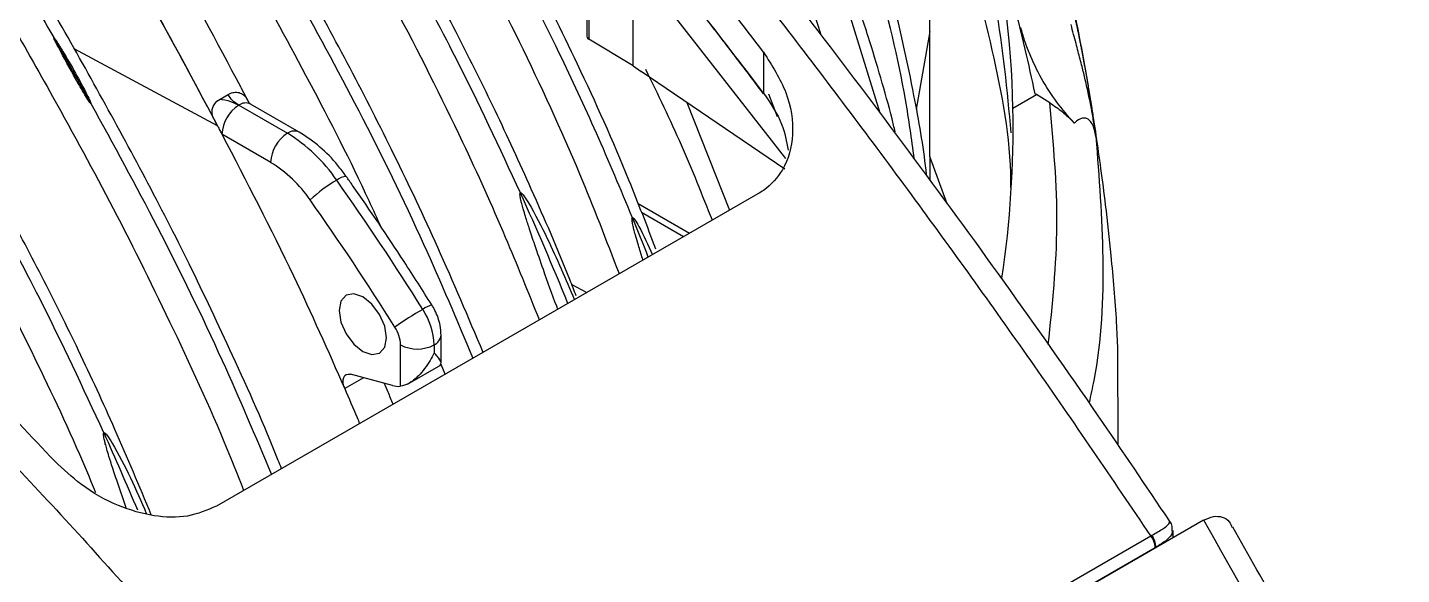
# Model space of a CAD drawing. Extents: x 9.3 to 87.2, y 1.1 to 68.8.
# Drawn here: x 62.922 to 65.815, y 4.759 to 5.912 of the extents above; entities that cross this region are included whole.
import ezdxf

# ---------------------------------------------------------------- set-up
doc = ezdxf.new("R2010")
doc.units = 0
doc.header["$MEASUREMENT"] = 0
doc.layers.add('OBJECT', color=7, linetype='CONTINUOUS')

msp = doc.modelspace()

# ---------------------------------------------------------------- linework, layer by layer
at = {"layer": 'OBJECT'}
for p, q in [((64.8222, 5.6398), (64.8222, 6.2732)), ((64.0996, 6.1668), (64.0996, 5.8968)), ((64.1038, 6.1608), (64.1038, 5.8872)), ((64.1975, 5.8309), (64.1975, 6.0473)), ((64.1975, 6.0473), (64.5183, 5.6355)), ((64.7178, 5.731), (64.6524, 5.9429)), ((64.8222, 5.9031), (64.7933, 5.7396)), ((64.1975, 5.8309), (64.104, 5.8871)), ((63.322, 5.7047), (63.0203, 5.867)), ((64.4719, 5.8597), (64.4719, 5.7735)), ((64.1975, 5.8309), (64.214, 5.8194)), ((64.5167, 5.6131), (64.214, 5.8194)), ((63.3208, 5.7563), (63.328, 5.761)), ((63.328, 5.761), (63.3445, 5.7706)), ((63.3445, 5.7706), (63.3517, 5.7741)), ((63.3716, 5.7856), (63.3889, 5.7526)), ((64.501, 5.7233), (64.4828, 5.7715)), ((64.997, 5.7419), (65.0463, 5.7704)), ((65.0463, 5.7704), (65.043, 5.7723)), ((65.0746, 5.7529), (65.0463, 5.7704)), ((63.3009, 5.7448), (63.322, 5.7047)), ((63.3668, 5.7482), (63.4694, 5.6889)), ((63.4944, 5.6914), (63.3918, 5.7506)), ((64.3103, 5.7538), (64.4002, 5.5266)), ((63.4341, 5.6277), (63.3315, 5.6869)), ((64.8588, 5.5403), (64.8222, 5.6398)), ((64.8222, 5.6398), (64.8222, 5.5905)), ((64.4598, 5.5611), (63.32, 4.9031)), ((64.2077, 5.541), (64.3163, 5.4782)), ((64.3037, 5.4709), (64.2151, 5.5221)), ((64.0681, 5.3701), (64.1001, 5.3534)), ((63.7075, 5.1557), (63.7075, 5.2429)), ((63.7782, 5.2429), (63.7782, 5.2264)), ((63.7929, 5.2046), (63.7929, 5.2634)), ((65.2175, 5.2335), (65.2178, 5.0329)), ((63.6904, 5.1574), (63.6022, 5.1811)), ((63.7221, 5.1602), (63.7928, 5.2011)), ((63.792, 5.2038), (63.8013, 5.1809)), ((63.6296, 5.1737), (63.59, 5.1509)), ((65.3986, 4.8735), (63.6894, 3.8868)), ((63.7683, 3.9636), (65.2875, 4.8406)), ((65.2875, 4.8406), (65.2897, 4.8418)), ((65.3341, 4.8363), (65.3342, 4.8521)), ((65.2965, 4.8154), (63.7773, 3.9383)), ((65.2982, 4.8163), (65.2965, 4.8154)), ((65.2982, 4.8155), (65.2982, 4.8163))]:
    msp.add_line(p, q, dxfattribs=at)
at = {"layer": 'OBJECT', "flags": 128}
for points in [[(63.6282, 5.2291), (63.6473, 5.2225), (63.6635, 5.2256), (63.6743, 5.238), (63.6781, 5.2579), (63.6743, 5.2821), (63.6635, 5.307), (63.6473, 5.3288), (63.6282, 5.3442), (63.6091, 5.3508), (63.593, 5.3477), (63.5821, 5.3353), (63.5783, 5.3154), (63.5821, 5.2912), (63.593, 5.2663), (63.6091, 5.2445), (63.6282, 5.2291)], [(63.59, 5.1509), (63.5877, 5.1573), (63.5866, 5.1636), (63.5866, 5.1694), (63.5878, 5.1743), (63.5901, 5.1781), (63.5934, 5.1806), (63.5975, 5.1816), (63.6022, 5.1811)]]:
    msp.add_lwpolyline(points, dxfattribs=at)
at = {"layer": 'OBJECT'}
for centre, radius, start, end in [((53.6937, 0.6875), 10.9386, 27.77915, 31.19125), ((53.623, 0.6467), 10.9386, 27.77915, 31.19125), ((62.9556, 5.6981), 2.0419, 1.2303, 13.3817), ((53.4325, 0.4375), 10.9929, 28.90903, 29.74205), ((64.4796, 5.7689), 0.00892, 149.2319, 157.1821), ((63.4082, 5.6834), 0.0768, 122.6053, 177.3948), ((63.3815, 5.7277), 0.0251, 65.6923, 125.6184), ((63.5108, 5.6242), 0.0768, 122.6053, 177.3948), ((63.4841, 5.6685), 0.0252, 65.7058, 125.6169), ((63.2917, 5.3983), 0.3406, 34.2682, 58.5525), ((63.2919, 5.3952), 0.2725, 34.2683, 58.5524), ((63.7281, 5.3219), 0.3097, 120.0028, 132.9408), ((63.5953, 5.5631), 0.0349, 93.2589, 129.1776), ((58.8238, 2.2338), 5.8156, 32.02606, 35.24788), ((57.9339, 2.8398), 6.613, 22.12313, 24.32227), ((58.8375, 2.2417), 5.7301, 32.02606, 35.24788), ((58.4803, 3.1673), 6.1774, 21.46587, 22.29679), ((63.7994, 5.2511), 0.0806, 108.9363, 124.054), ((64.1484, 4.6349), 0.7885, 119.9877, 125.0544), ((63.6314, 5.2375), 0.1469, 2.1398, 33.192), ((63.6341, 5.2402), 0.0735, 2.1399, 33.1918), ((63.7429, 5.3112), 0.0769, 242.6097, 297.3901), ((63.7678, 5.2658), 0.0251, 294.377, 354.2919), ((63.7037, 5.2047), 0.0491, 254.3053, 274.3897), ((57.0299, 2.3217), 6.6427, 22.78595, 24.31919), ((65.2513, 4.8134), 0.0453, 2.4374, 36.8508), ((65.2536, 4.8157), 0.0445, 0.7614, 35.8861)]:
    msp.add_arc(centre, radius, start, end, dxfattribs=at)
for centre, major_axis, ratio, start_param, end_param in [((61.4379, 0.6373), (-4.4993, 8.9431), 0.535125, 5.048483, 5.092683), ((61.4372, 0.6377), (-4.4574, 8.8599), 0.535125, 5.043467, 5.090566), ((64.1146, 5.9055), (0.0106, 0.0184), 0.577335, 2.356235, 3.121636), ((64.104, 5.8994), (-0.0073, 0.0131), 0.565723, 2.345885, 2.365882), ((58.9974, 5.8207), (5.9989, -0.188), 0.597073, 6.213466, 6.313678), ((59.4816, -0.4921), (-5.5684, 8.3217), 0.616702, 4.976892, 5.021091), ((61.3608, 1.3266), (-4.3386, 9.17), 0.514822, 4.781376, 4.858724)]:
    msp.add_ellipse(centre, major_axis=major_axis, ratio=ratio, start_param=start_param, end_param=end_param, dxfattribs=at)
for points, knots in [([(64.1683, 5.3927), (64.1413, 5.4628), (64.0781, 5.627), (63.9633, 5.8755), (63.8321, 6.1303), (63.705, 6.3657), (63.5785, 6.5849), (63.3959, 6.8855), (63.1538, 7.2617), (62.9435, 7.5591), (62.8405, 7.7047)], [0, 0, 0, 0, 0.0857564, 0.2010419, 0.3074794, 0.406374, 0.4998765, 0.5899623, 0.7992793, 1, 1, 1, 1]), ([(64.0001, 5.2957), (63.9767, 5.3537), (63.9262, 5.4789), (63.8268, 5.6998), (63.7006, 5.9487), (63.558, 6.2112), (63.3827, 6.5147), (63.1641, 6.8643), (62.9027, 7.2573), (62.7206, 7.5108), (62.6317, 7.6346)], [0, 0, 0, 0, 0.070053, 0.15123, 0.268681, 0.377343, 0.479616, 0.653665, 0.830795, 1, 1, 1, 1]), ([(64.8153, 5.6), (64.8149, 5.6037), (64.8092, 5.6588), (64.7869, 5.7832), (64.7489, 5.9589), (64.702, 6.1246), (64.66, 6.25), (64.6268, 6.3442), (64.5971, 6.4254), (64.5566, 6.5327), (64.4976, 6.6805), (64.4129, 6.8769), (64.3028, 7.1017), (64.1772, 7.3443), (64.0848, 7.5079), (64.0389, 7.589)], [0, 0, 0, 0, 0.00588, 0.086129, 0.188612, 0.270226, 0.331847, 0.374292, 0.409733, 0.452236, 0.533471, 0.62938, 0.745497, 0.873797, 1, 1, 1, 1]), ([(64.7892, 5.6358), (64.7836, 5.677), (64.7663, 5.8046), (64.7118, 6.0239), (64.6263, 6.2836), (64.5342, 6.5296), (64.435, 6.7693), (64.3286, 6.9961), (64.2195, 7.2075), (64.1187, 7.3971), (64.0512, 7.5156), (64.0185, 7.573)], [0, 0, 0, 0, 0.065433, 0.202757, 0.335144, 0.460474, 0.577098, 0.701451, 0.81053, 0.908195, 1, 1, 1, 1]), ([(65.218, 5.2335), (65.2172, 5.2524), (65.2144, 5.3189), (65.2052, 5.4202), (65.1936, 5.5279), (65.1829, 5.612), (65.1697, 5.7045), (65.152, 5.815), (65.1212, 5.9783), (65.0779, 6.1702), (65.027, 6.3576), (64.9811, 6.5036), (64.946, 6.6051), (64.9073, 6.7062), (64.8619, 6.8135), (64.8088, 6.9267), (64.7479, 7.0417), (64.6887, 7.1407), (64.6353, 7.2187), (64.5965, 7.2717), (64.5637, 7.315), (64.5152, 7.3762), (64.4455, 7.4597), (64.3869, 7.5236), (64.3541, 7.5595)], [0, 0, 0, 0, 0.022262, 0.078346, 0.120972, 0.151628, 0.17932, 0.231367, 0.282185, 0.373295, 0.468398, 0.510657, 0.551554, 0.592631, 0.636743, 0.688504, 0.737018, 0.787833, 0.826993, 0.844742, 0.866406, 0.895944, 0.941564, 1, 1, 1, 1]), ([(62.4101, 7.5335), (62.4748, 7.4445), (62.6123, 7.2554), (62.8125, 6.9643), (63.0116, 6.6613), (63.2047, 6.3523), (63.3719, 6.0632), (63.5186, 5.7929), (63.6115, 5.613), (63.6577, 5.5098), (63.6661, 5.491)], [0, 0, 0, 0, 0.138475, 0.294052, 0.442324, 0.591091, 0.747976, 0.857736, 0.974144, 1, 1, 1, 1]), ([(61.9882, 7.2852), (62.0529, 7.1962), (62.191, 7.0062), (62.3925, 6.7131), (62.5935, 6.4068), (62.7887, 6.0939), (62.9573, 5.8003), (63.1069, 5.5261), (63.2323, 5.2722), (63.3233, 5.0733), (63.368, 4.9593), (63.3772, 4.936)], [0, 0, 0, 0, 0.121384, 0.259134, 0.390431, 0.522435, 0.661924, 0.759692, 0.863384, 0.972167, 1, 1, 1, 1]), ([(61.7648, 7.1148), (61.8278, 7.0274), (61.9635, 6.839), (62.1624, 6.547), (62.3622, 6.2392), (62.5568, 5.9233), (62.7177, 5.639), (62.8523, 5.3874), (62.9604, 5.1697), (63.0314, 5.0158), (63.0643, 4.9342), (63.0652, 4.9319)], [0, 0, 0, 0, 0.127663, 0.27522, 0.416746, 0.559471, 0.710776, 0.79992, 0.89466, 0.99707, 1, 1, 1, 1]), ([(62.6252, 6.8607), (62.6918, 6.761), (62.8249, 6.5618), (63.0032, 6.2755), (63.1623, 6.0031), (63.2545, 5.8313), (63.3009, 5.7448)], [0, 0, 0, 0, 0.276277, 0.552211, 0.774542, 1, 1, 1, 1]), ([(64.2453, 5.4447), (64.2268, 5.4932), (64.1768, 5.624), (64.087, 5.8242), (63.9827, 6.034), (63.8887, 6.2137), (63.805, 6.3678), (63.7303, 6.5), (63.6574, 6.6246), (63.5842, 6.7462), (63.5323, 6.8299), (63.507, 6.8706)], [0, 0, 0, 0, 0.098687, 0.265981, 0.410554, 0.535192, 0.642971, 0.736309, 0.816935, 0.910966, 1, 1, 1, 1]), ([(64.7489, 5.6923), (64.7468, 5.7013), (64.7379, 5.7389), (64.719, 5.8058), (64.6919, 5.8958), (64.6593, 5.992), (64.6198, 6.1031), (64.5689, 6.2386), (64.5005, 6.4074), (64.4106, 6.6122), (64.3376, 6.7585), (64.2981, 6.8377)], [0, 0, 0, 0, 0.023692, 0.098743, 0.17431, 0.257742, 0.348627, 0.463053, 0.610249, 0.789109, 1, 1, 1, 1]), ([(64.5932, 5.896), (64.578, 5.9435), (64.5344, 6.0794), (64.4471, 6.301), (64.3371, 6.558), (64.2542, 6.7242), (64.2131, 6.8067)], [0, 0, 0, 0, 0.155294, 0.444294, 0.724241, 1, 1, 1, 1]), ([(64.0774, 5.3464), (64.073, 5.3578), (64.0437, 5.433), (63.987, 5.5635), (63.9087, 5.7347), (63.8296, 5.8935), (63.748, 6.0478), (63.6442, 6.239), (63.5151, 6.4638), (63.4038, 6.6477), (63.3428, 6.7431), (63.3353, 6.7548)], [0, 0, 0, 0, 0.023516, 0.154553, 0.269592, 0.379101, 0.488212, 0.59709, 0.787145, 0.973973, 1, 1, 1, 1]), ([(64.9935, 5.6902), (64.9851, 5.7793), (64.9695, 5.9442), (64.9094, 6.1833), (64.8513, 6.3317), (64.8222, 6.406)], [0, 0, 0, 0, 0.369798, 0.684215, 1, 1, 1, 1]), ([(63.8815, 5.2272), (63.8502, 5.3011), (63.791, 5.4405), (63.6969, 5.6403), (63.6025, 5.8256), (63.5056, 6.0039), (63.403, 6.188), (63.3296, 6.3108), (63.2904, 6.3762)], [0, 0, 0, 0, 0.187953, 0.354673, 0.513154, 0.669537, 0.823753, 1, 1, 1, 1]), ([(63.1828, 4.8847), (63.1577, 4.9448), (63.1092, 5.0608), (63.0318, 5.2285), (62.9528, 5.3874), (62.8712, 5.5416), (62.7674, 5.7328), (62.6385, 5.9578), (62.5045, 6.1776), (62.4204, 6.3087), (62.3899, 6.3562)], [0, 0, 0, 0, 0.118217, 0.227849, 0.33221, 0.436193, 0.539953, 0.721075, 0.899121, 1, 1, 1, 1]), ([(62.7547, 6.2635), (62.7966, 6.1956), (62.8726, 6.0726), (62.9449, 5.9472), (62.9773, 5.891)], [0, 0, 0, 0, 0.5516486, 1, 1, 1, 1]), ([(64.8222, 6.2732), (64.8405, 6.2283), (64.8956, 6.0933), (64.956, 5.8648), (64.9921, 5.676), (64.9922, 5.579), (64.9922, 5.5746)], [0, 0, 0, 0, 0.196111, 0.58857, 0.981029, 1, 1, 1, 1]), ([(65.2875, 4.8406), (65.2062, 4.9606), (65.0435, 5.2005), (64.7914, 5.5509), (64.5344, 5.8947), (64.3587, 6.1161), (64.2709, 6.2268)], [0, 0, 0, 0, 0.2490046, 0.498009, 0.7490044, 1, 1, 1, 1]), ([(65.3267, 4.872), (65.2769, 4.9461), (65.1627, 5.116), (64.9796, 5.3758), (64.7787, 5.6521), (64.5744, 5.922), (64.4271, 6.112), (64.3473, 6.2101), (64.3374, 6.2223)], [0, 0, 0, 0, 0.157257, 0.360844, 0.564308, 0.767619, 0.971209, 1, 1, 1, 1]), ([(63.457, 4.9821), (63.4547, 4.9879), (63.4233, 5.068), (63.3583, 5.2121), (63.2652, 5.4108), (63.1709, 5.5943), (63.0748, 5.771), (62.9719, 5.955), (62.898, 6.0782), (62.8582, 6.1446)], [0, 0, 0, 0, 0.014564, 0.200378, 0.363678, 0.518895, 0.672038, 0.82315, 1, 1, 1, 1]), ([(64.1975, 6.1258), (64.1975, 6.1258), (64.1975, 6.1258), (64.1975, 6.1257), (64.1975, 6.1257), (64.1976, 6.1257), (64.1976, 6.1256), (64.1977, 6.1255), (64.1978, 6.1253), (64.1981, 6.1249), (64.1987, 6.1241), (64.2, 6.1224), (64.2027, 6.1189), (64.2088, 6.1112), (64.2216, 6.0949), (64.2436, 6.0671), (64.2706, 6.0328), (64.2978, 5.9981), (64.3211, 5.9682), (64.3418, 5.9415), (64.3606, 5.9173), (64.3779, 5.8949), (64.3938, 5.8741), (64.4087, 5.8547), (64.4227, 5.8364), (64.4359, 5.8191), (64.4483, 5.8028), (64.46, 5.7873), (64.4676, 5.7773), (64.4714, 5.7724)], [0, 0, 0, 0, 0.0000051, 0.0000178, 0.0000547, 0.0001428, 0.0003185, 0.0004939, 0.0009798, 0.0019523, 0.0038975, 0.0078193, 0.0158769, 0.0335408, 0.074192, 0.1554939, 0.2720469, 0.3682041, 0.4518893, 0.5267911, 0.594992, 0.6578129, 0.7161573, 0.77068, 0.821873, 0.8701206, 0.9157304, 0.958954, 1, 1, 1, 1]), ([(64.1958, 5.511), (64.171, 5.5705), (64.1225, 5.6867), (64.0305, 5.8851), (63.9596, 6.0222), (63.9174, 6.1039)], [0, 0, 0, 0, 0.297548, 0.581289, 1, 1, 1, 1]), ([(63.96, 5.5635), (63.9159, 5.6583), (63.8397, 5.8223), (63.7537, 5.9826), (63.7174, 6.0502)], [0, 0, 0, 0, 0.578266, 1, 1, 1, 1]), ([(63.4798, 5.9966), (63.527, 5.9102), (63.6244, 5.7319), (63.7521, 5.4705), (63.8261, 5.295), (63.86, 5.2148)], [0, 0, 0, 0, 0.337548, 0.696877, 1, 1, 1, 1]), ([(65.1265, 5.7105), (65.1136, 5.7241), (65.101, 5.7391), (65.0778, 5.7705), (65.0671, 5.787), (65.0475, 5.8219), (65.0389, 5.8396), (65.028, 5.8665), (65.0246, 5.8756), (65.0187, 5.8938), (65.016, 5.9029), (65.0137, 5.912)], [0, 0, 0, 0, 0.25, 0.25, 0.5, 0.5, 0.75, 0.75, 0.875, 0.875, 1, 1, 1, 1]), ([(65.1717, 5.6821), (65.1712, 5.6853), (65.1703, 5.6916), (65.1689, 5.7011), (65.1672, 5.7121), (65.1651, 5.7251), (65.1615, 5.745), (65.1564, 5.7706), (65.1496, 5.8005), (65.1423, 5.8309), (65.1356, 5.8566), (65.1297, 5.8792), (65.1246, 5.8982), (65.1212, 5.9112), (65.1193, 5.918)], [0, 0, 0, 0, 0.044455, 0.086922, 0.12795, 0.189825, 0.255518, 0.381181, 0.50637, 0.621975, 0.754479, 0.82736, 0.90901, 1, 1, 1, 1]), ([(65.1285, 5.9283), (65.1291, 5.9254), (65.1304, 5.9196), (65.1322, 5.9108), (65.1341, 5.9019), (65.1359, 5.8929), (65.1377, 5.8838), (65.1395, 5.8746), (65.1428, 5.8578), (65.1474, 5.8331), (65.1531, 5.8011), (65.1584, 5.7696), (65.1625, 5.7443), (65.1655, 5.7246), (65.1676, 5.7104), (65.1697, 5.6961), (65.171, 5.6869), (65.1717, 5.6821)], [0, 0, 0, 0, 0.036368, 0.072624, 0.108835, 0.145064, 0.181377, 0.217838, 0.254511, 0.379969, 0.506183, 0.628137, 0.753467, 0.813905, 0.876878, 0.93606, 1, 1, 1, 1]), ([(63.0555, 5.7517), (63.0555, 5.7517), (63.0555, 5.7517), (63.0554, 5.7517), (63.0551, 5.7518), (63.0544, 5.7525), (63.0519, 5.7559), (63.0428, 5.77), (63.0221, 5.8058), (63.0003, 5.8449), (62.9841, 5.8759), (62.9794, 5.8852), (62.9777, 5.8892), (62.9773, 5.8904), (62.9772, 5.8908), (62.9772, 5.8909), (62.9772, 5.891), (62.9772, 5.891), (62.9773, 5.891), (62.9773, 5.891)], [0, 0, 0, 0, 0.000427, 0.00097, 0.001998, 0.005783, 0.020783, 0.080529, 0.31925, 0.796519, 0.915813, 0.975468, 0.990387, 0.997864, 0.998651, 0.999444, 0.999765, 0.999918, 1, 1, 1, 1]), ([(62.9773, 5.891), (62.9773, 5.891), (62.9773, 5.891), (62.9774, 5.891), (62.9775, 5.8909), (62.978, 5.8904), (62.9798, 5.8881), (62.9862, 5.8785), (63.0102, 5.8389), (63.0343, 5.7968), (63.0524, 5.7602), (63.0548, 5.7547), (63.0554, 5.753), (63.0556, 5.7522), (63.0556, 5.7519), (63.0556, 5.7517), (63.0556, 5.7517), (63.0555, 5.7517), (63.0555, 5.7517)], [0, 0, 0, 0, 0.000288, 0.000648, 0.001343, 0.003956, 0.014316, 0.055593, 0.220531, 0.880359, 0.962813, 0.98343, 0.993746, 0.997008, 0.998644, 0.99947, 0.999883, 1, 1, 1, 1]), ([(64.4719, 5.8597), (64.4897, 5.8318), (64.5253, 5.776), (64.5387, 5.6869), (64.519, 5.6145), (64.4851, 5.5767), (64.4639, 5.5635), (64.4598, 5.5611)], [0, 0, 0, 0, 0.262101, 0.524826, 0.767522, 0.956173, 1, 1, 1, 1]), ([(64.3641, 5.5058), (64.3431, 5.5586), (64.3008, 5.6652), (64.25, 5.7701), (64.2243, 5.8231)], [0, 0, 0, 0, 0.495097, 1, 1, 1, 1]), ([(63.328, 5.761), (63.3292, 5.7608), (63.3388, 5.7594), (63.3527, 5.7555), (63.363, 5.7501), (63.3668, 5.7482)], [0, 0, 0, 0, 0.082804, 0.65929, 1, 1, 1, 1]), ([(63.3668, 5.7482), (63.362, 5.7513), (63.3519, 5.7578), (63.3471, 5.7662), (63.3445, 5.7706)], [0, 0, 0, 0, 0.47642, 1, 1, 1, 1]), ([(63.3517, 5.7741), (63.3551, 5.7748), (63.3619, 5.7762), (63.3709, 5.774), (63.3776, 5.7698), (63.3832, 5.7632), (63.3863, 5.7571), (63.3883, 5.753)], [0, 0, 0, 0, 0.2444998, 0.4905376, 0.5993632, 0.7356906, 1, 1, 1, 1]), ([(64.4719, 5.7735), (64.4865, 5.752), (64.5128, 5.7134), (64.5201, 5.6717), (64.5234, 5.6532)], [0, 0, 0, 0, 0.5581042, 1, 1, 1, 1]), ([(63.0555, 5.7517), (63.1027, 5.6653), (63.2002, 5.487), (63.3278, 5.2256), (63.4019, 5.0501), (63.4357, 4.9698)], [0, 0, 0, 0, 0.337548, 0.696877, 1, 1, 1, 1]), ([(63.322, 5.7047), (63.3194, 5.7097), (63.3153, 5.7176), (63.3107, 5.7284), (63.3104, 5.7375), (63.3132, 5.7475), (63.318, 5.753), (63.3208, 5.7563)], [0, 0, 0, 0, 0.287042, 0.445472, 0.573359, 0.744507, 1, 1, 1, 1]), ([(63.3921, 5.7506), (63.3915, 5.7509), (63.3892, 5.7521), (63.388, 5.7534), (63.3883, 5.753), (63.3884, 5.7529)], [0, 0, 0, 0, 0.2037872, 0.856743, 1, 1, 1, 1]), ([(65.0714, 5.2436), (65.0802, 5.3276), (65.098, 5.4969), (65.0824, 5.6671), (65.0746, 5.7529)], [0, 0, 0, 0, 0.495636, 1, 1, 1, 1]), ([(65.0746, 5.7529), (65.0835, 5.7474), (65.0924, 5.7411), (65.1097, 5.727), (65.1182, 5.7192), (65.1265, 5.7105)], [0, 0, 0, 0, 0.5, 0.5, 1, 1, 1, 1]), ([(63.322, 5.7047), (63.3237, 5.7013), (63.3269, 5.6954), (63.3301, 5.6895), (63.3315, 5.6869)], [0, 0, 0, 0, 0.560019, 1, 1, 1, 1]), ([(65.1717, 5.6821), (65.1709, 5.687), (65.1699, 5.6918), (65.1672, 5.701), (65.1656, 5.7053), (65.1616, 5.7124), (65.1594, 5.7151), (65.1549, 5.719), (65.1525, 5.7201), (65.1458, 5.7217), (65.1416, 5.7206), (65.1337, 5.7167), (65.13, 5.7139), (65.1265, 5.7105)], [0, 0, 0, 0, 0.125, 0.125, 0.25, 0.25, 0.375, 0.375, 0.5, 0.5, 0.75, 0.75, 1, 1, 1, 1]), ([(63.3315, 5.6869), (63.3829, 5.5878), (63.4748, 5.4109), (63.5548, 5.2303), (63.59, 5.1509)], [0, 0, 0, 0, 0.560139, 1, 1, 1, 1]), ([(63.5933, 5.5979), (63.5874, 5.6058), (63.5705, 5.6286), (63.5378, 5.6626), (63.5092, 5.6816), (63.4944, 5.6914)], [0, 0, 0, 0, 0.205384, 0.591488, 1, 1, 1, 1]), ([(65.1717, 5.6821), (65.1782, 5.5966), (65.1914, 5.425), (65.1829, 5.2372), (65.1608, 5.1366), (65.1574, 5.1211)], [0, 0, 0, 0, 0.456599, 0.915942, 1, 1, 1, 1]), ([(63.7733, 5.3273), (63.754, 5.3578), (63.7, 5.443), (63.6393, 5.5327), (63.5977, 5.5916), (63.5933, 5.5979)], [0, 0, 0, 0, 0.331821, 0.928615, 1, 1, 1, 1]), ([(64.0389, 5.3181), (64.0381, 5.3202), (64.0271, 5.3476), (64.0113, 5.3932), (63.992, 5.4483), (63.9795, 5.4856), (63.9715, 5.5108), (63.9663, 5.5278), (63.9631, 5.5394), (63.9611, 5.5472), (63.96, 5.5525), (63.9594, 5.5562), (63.9591, 5.5587), (63.959, 5.5606), (63.9591, 5.562), (63.9594, 5.5629), (63.9597, 5.5633), (63.9599, 5.5634), (63.96, 5.5635)], [0, 0, 0, 0, 0.026331, 0.345723, 0.5602, 0.704142, 0.800725, 0.865553, 0.90911, 0.938429, 0.958225, 0.971656, 0.980835, 0.987181, 0.993889, 0.996576, 0.998807, 1, 1, 1, 1]), ([(63.96, 5.5635), (63.9601, 5.5635), (63.9604, 5.5637), (63.9611, 5.5635), (63.963, 5.5625), (63.9689, 5.5555), (63.9881, 5.5243), (64.0257, 5.4508), (64.0552, 5.3815), (64.0737, 5.3381)], [0, 0, 0, 0, 0.002002, 0.004637, 0.009529, 0.030664, 0.114089, 0.446394, 1, 1, 1, 1]), ([(63.0831, 5.0573), (63.0391, 5.1521), (62.9629, 5.3161), (62.8769, 5.4764), (62.8405, 5.544)], [0, 0, 0, 0, 0.578266, 1, 1, 1, 1]), ([(64.2182, 5.4216), (64.2178, 5.4228), (64.2144, 5.4332), (64.2093, 5.4499), (64.2034, 5.4696), (64.1998, 5.4829), (64.1975, 5.492), (64.1962, 5.4982), (64.1955, 5.5024), (64.1951, 5.5053), (64.1949, 5.5074), (64.1949, 5.5089), (64.1951, 5.51), (64.1954, 5.5106), (64.1956, 5.5109), (64.1957, 5.511), (64.1958, 5.511)], [0, 0, 0, 0, 0.042389, 0.355114, 0.565085, 0.706157, 0.801058, 0.865036, 0.908312, 0.937738, 0.957907, 0.976172, 0.986751, 0.993272, 0.998094, 1, 1, 1, 1]), ([(64.1958, 5.511), (64.1959, 5.5111), (64.1961, 5.5112), (64.1967, 5.5111), (64.1983, 5.5101), (64.203, 5.5041), (64.2174, 5.4788), (64.2289, 5.4532), (64.2379, 5.4329)], [0, 0, 0, 0, 0.004782, 0.011031, 0.022639, 0.072647, 0.270076, 1, 1, 1, 1]), ([(63.7929, 5.2634), (63.7924, 5.2702), (63.7913, 5.2879), (63.7835, 5.3099), (63.7755, 5.3235), (63.7733, 5.3273)], [0, 0, 0, 0, 0.3138933, 0.8078203, 1, 1, 1, 1]), ([(62.6199, 5.2737), (62.72, 5.1714), (62.9202, 4.9667), (63.2111, 4.6439), (63.4953, 4.3107), (63.6773, 4.0793), (63.7683, 3.9636)], [0, 0, 0, 0, 0.249005, 0.49801, 0.749005, 1, 1, 1, 1]), ([(63.7782, 5.2264), (63.7782, 5.2263), (63.7756, 5.2207), (63.7663, 5.2028), (63.7486, 5.1793), (63.7256, 5.1604), (63.7132, 5.1572), (63.7075, 5.1557)], [0, 0, 0, 0, 0.003383, 0.1589831, 0.523433, 0.7821766, 1, 1, 1, 1]), ([(63.7894, 5.1991), (63.7911, 5.2009), (63.7951, 5.2053), (63.7881, 5.2154), (63.7808, 5.2237), (63.7783, 5.2264), (63.7782, 5.2264)], [0, 0, 0, 0, 0.330799, 0.796743, 0.995675, 1, 1, 1, 1]), ([(63.59, 5.1509), (63.5988, 5.1305), (63.6094, 5.1059), (63.6196, 5.0812), (63.6214, 5.077)], [0, 0, 0, 0, 0.828922, 1, 1, 1, 1]), ([(63.692, 5.1178), (63.6885, 5.1264), (63.6823, 5.1413), (63.6759, 5.1562), (63.6732, 5.1625)], [0, 0, 0, 0, 0.576428, 1, 1, 1, 1]), ([(63.6103, 3.8963), (63.5246, 4.0045), (63.3529, 4.2211), (63.0861, 4.5326), (62.8136, 4.8344), (62.6268, 5.0257), (62.5333, 5.1215)], [0, 0, 0, 0, 0.2514676, 0.5033984, 0.7514772, 1, 1, 1, 1]), ([(63.13, 4.8998), (63.1242, 4.9163), (63.1144, 4.9444), (63.1024, 4.9805), (63.0944, 5.0054), (63.0894, 5.0222), (63.0862, 5.0335), (63.0843, 5.0413), (63.0832, 5.0465), (63.0826, 5.0501), (63.0823, 5.0526), (63.0822, 5.0545), (63.0823, 5.0558), (63.0826, 5.0567), (63.0829, 5.0571), (63.0831, 5.0573), (63.0831, 5.0573)], [0, 0, 0, 0, 0.319015, 0.541876, 0.691415, 0.791789, 0.859232, 0.904635, 0.935294, 0.956098, 0.970322, 0.980163, 0.990587, 0.994765, 0.998226, 1, 1, 1, 1]), ([(63.0831, 5.0573), (63.0833, 5.0574), (63.0836, 5.0575), (63.0844, 5.0573), (63.0863, 5.0561), (63.0921, 5.0493), (63.1109, 5.0187), (63.1395, 4.9636), (63.1613, 4.913), (63.1722, 4.8877)], [0, 0, 0, 0, 0.002978, 0.006724, 0.013922, 0.040995, 0.148297, 0.575852, 1, 1, 1, 1]), ([(63.32, 4.9031), (63.3003, 4.8946), (63.2609, 4.8777), (63.1873, 4.88), (63.1099, 4.9026), (63.0369, 4.9433), (62.9975, 4.9809), (62.9794, 4.9981)], [0, 0, 0, 0, 0.1919317, 0.3834842, 0.5849379, 0.8105069, 1, 1, 1, 1]), ([(65.2897, 4.8418), (65.298, 4.8465), (65.3147, 4.8559), (65.3276, 4.8666), (65.3271, 4.8703), (65.3268, 4.8721)], [0, 0, 0, 0, 0.337061, 0.673715, 1, 1, 1, 1]), ([(65.3326, 4.8517), (65.3327, 4.8557), (65.3328, 4.8631), (65.3285, 4.8691), (65.3265, 4.8718)], [0, 0, 0, 0, 0.541664, 1, 1, 1, 1]), ([(65.3986, 4.8735), (65.4057, 4.8767), (65.4197, 4.8832), (65.4382, 4.8808), (65.4522, 4.8729), (65.457, 4.8623), (65.4589, 4.8581)], [0, 0, 0, 0, 0.266015, 0.531518, 0.8088, 1, 1, 1, 1]), ([(62.54, 4.8605), (62.5869, 4.7725), (62.6807, 4.5962), (62.7945, 4.3249), (62.884, 4.0547), (62.9364, 3.8603), (62.9518, 3.7597), (62.9539, 3.7456)], [0, 0, 0, 0, 0.240778, 0.482327, 0.723103, 0.961162, 1, 1, 1, 1]), ([(65.3317, 4.8516), (65.332, 4.8498), (65.333, 4.844), (65.3225, 4.8315), (65.3063, 4.8213), (65.2982, 4.8163)], [0, 0, 0, 0, 0.185359, 0.592435, 1, 1, 1, 1]), ([(65.8152, 4.2031), (65.7865, 4.2582), (65.7033, 4.4182), (65.5851, 4.6371), (65.4938, 4.7991), (65.4602, 4.8588)], [0, 0, 0, 0, 0.249566, 0.723538, 1, 1, 1, 1])]:
    msp.add_open_spline(points, degree=3, knots=knots, dxfattribs=at)
msp.add_open_spline([(64.9987, 5.9605), (65.0152, 5.8976), (65.03, 5.8347), (65.043, 5.7723)], degree=3, dxfattribs=at)

doc.saveas('drawing.dxf')
